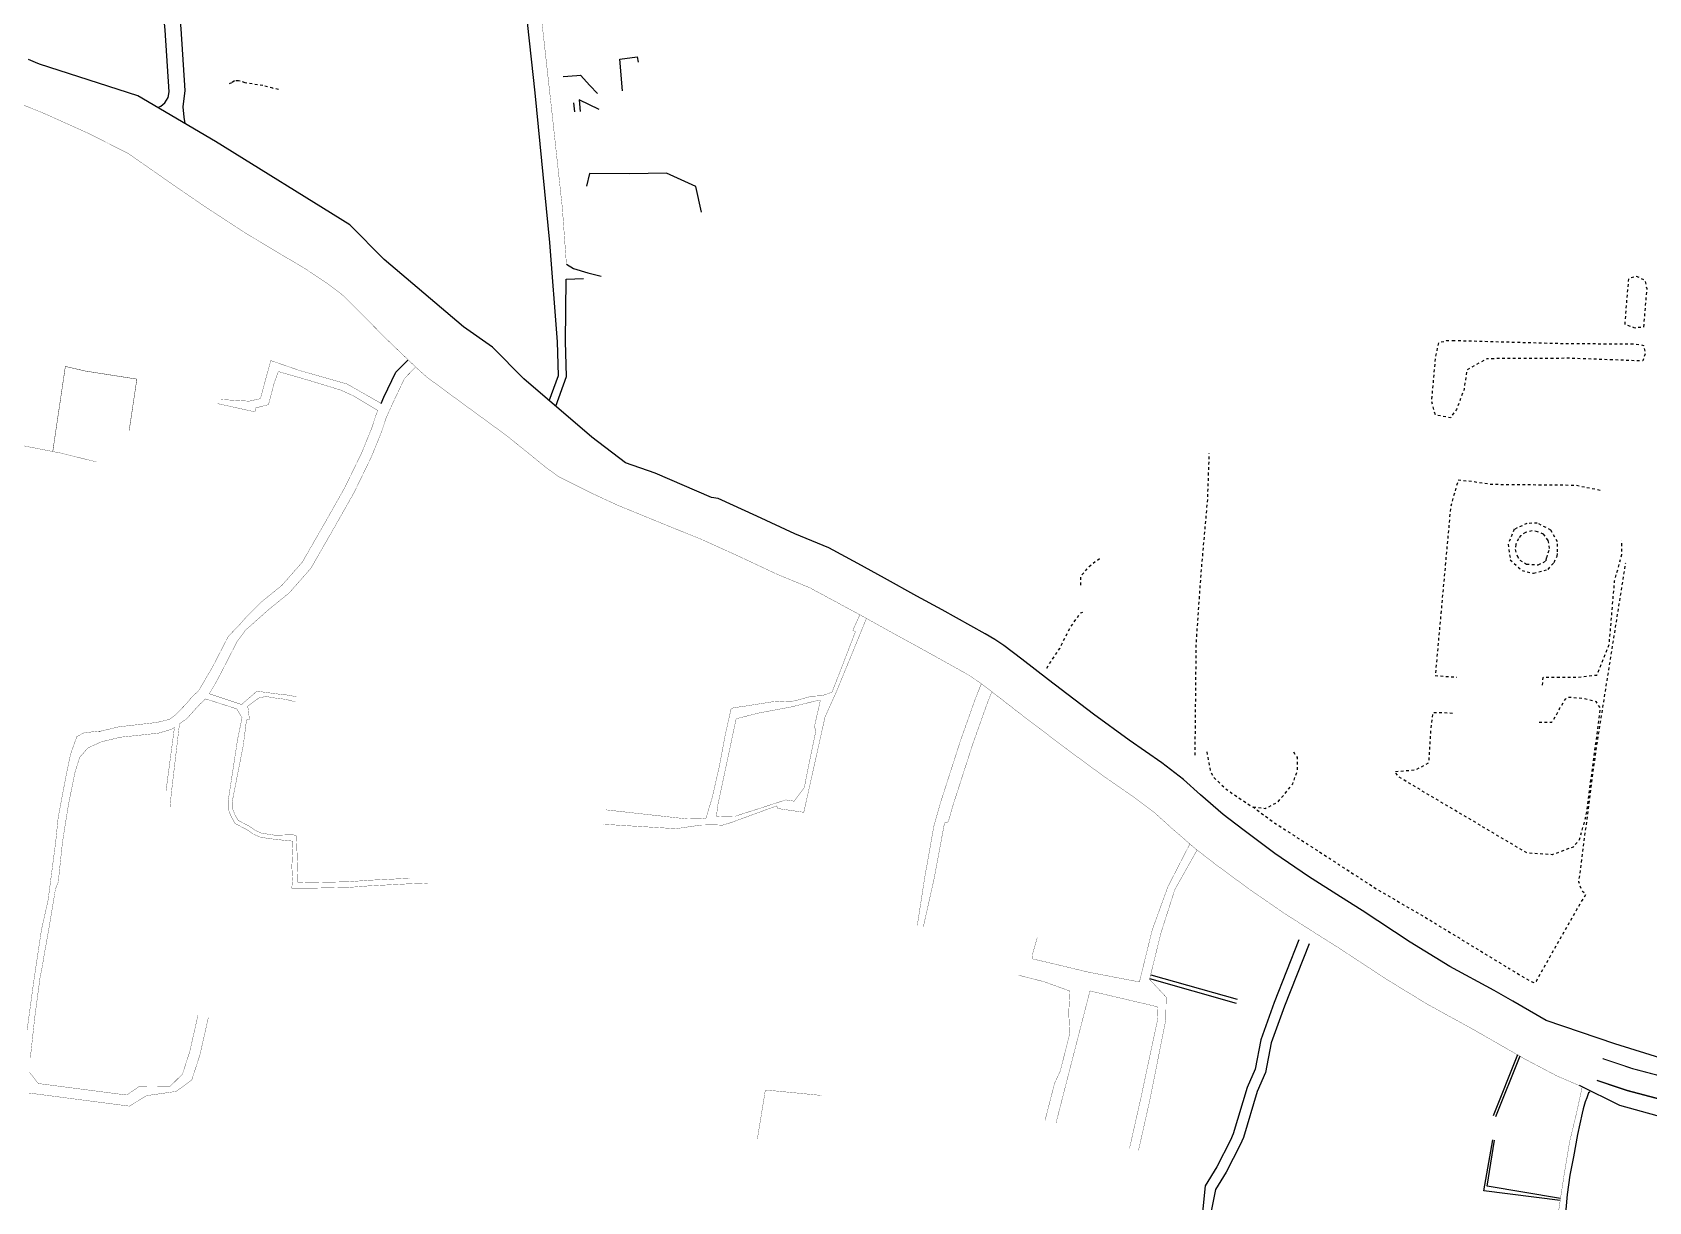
# Model space of a CAD drawing. Header units: metres. Extents: x 375792 to 378704, y 2469502 to 2471712.
# Drawn here: x 376967 to 377566, y 2470777 to 2471210 of the extents above; entities that cross this region are included whole.
import ezdxf

# ---------------------------------------------------------------- set-up
doc = ezdxf.new("R2010")
doc.units = ezdxf.units.M
doc.header["$MEASUREMENT"] = 0
for name, pattern in [('X2', [10, 8, -2]), ('X3', [5, 4, -1]), ('X6', [2, 1, -1])]:
    doc.linetypes.add(name, pattern=pattern)
doc.layers.add('DLSS', color=1, linetype='Continuous')
doc.layers.add('Prived Road', color=1, linetype='Continuous')

msp = doc.modelspace()

# ---------------------------------------------------------------- linework, layer by layer
at = {"layer": 'DLSS', "linetype": 'Continuous', "flags": 128}
for points, elevation in [([(377013.52, 2471182.31), (377014.67, 2471182.71), (377016.15, 2471183.98), (377017.35, 2471185.93), (377017.72, 2471188.14), (377016.26, 2471211.01), (377013.02, 2471244.41), (377007.73, 2471293.19), (377004.37, 2471322.58), (377001.27, 2471355.33), (376994.42, 2471418.85), (376988.98, 2471479.06), (376982.9, 2471545.16), (376983.4, 2471556.63), (376983.58, 2471560.68)], 9.61), ([(377023.76, 2471176.29), (377023.3, 2471178.69), (377022.95, 2471182.56), (377023.69, 2471188.52), (377022.22, 2471211.49), (377018.97, 2471245.02), (377013.67, 2471293.85), (377010.32, 2471323.2), (377007.22, 2471355.94), (377000.37, 2471419.44), (376994.94, 2471479.61), (376988.89, 2471545.31), (376989.14, 2471550.84)], 30.95), ([(377158.68, 2471073.53), (377162.09, 2471082.96), (377161.73, 2471095.36), (377158.92, 2471132.2), (377153.38, 2471187.7), (377149.92, 2471219.46), (377144.81, 2471256.56), (377142.99, 2471273.35), (377144.25, 2471288.46), (377146.72, 2471299.58), (377146.09, 2471308.14), (377143.64, 2471336.05), (377140.61, 2471360.85), (377139.69, 2471366.96)], 9.06), ([(377577.8, 2470827.54), (377553.62, 2470835.13), (377528.16, 2470843.74), (377515.79, 2470850.84), (377508.85, 2470854.82), (377492.5, 2470863.79), (377477.73, 2470872.81), (377460, 2470884.46), (377451.89, 2470889.58), (377440.11, 2470897.1), (377427.65, 2470905.69), (377415.69, 2470914.5), (377408.47, 2470920.09), (377400.04, 2470927.4), (377393.75, 2470933.11), (377385.68, 2470939.26), (377373.61, 2470947.63), (377360.42, 2470957.31), (377343.66, 2470970.06), (377333.84, 2470977.69), (377327.11, 2470982.76), (377323.76, 2470985.02), (377320.24, 2470987.13), (377304.29, 2470996.01), (377294.95, 2471001.11), (377282.9, 2471007.8), (377273, 2471013.17), (377262.28, 2471018.94), (377249.65, 2471024.17), (377235.61, 2471030.75), (377221.32, 2471037.24), (377218.74, 2471037.67), (377197.96, 2471046.73), (377186.9, 2471050.51), (377174.38, 2471060.06), (377149.18, 2471081.68), (377137.61, 2471093.35), (377126.93, 2471100.96), (377097.43, 2471125.91), (377084.78, 2471138.76), (377034.93, 2471169.72), (377006.13, 2471186.65), (376969.68, 2471198.4), (376968.2, 2471198.99), (376965.62, 2471200.07)], 10.04), ([(377185.83, 2471188.42), (377184.78, 2471200.25), (377191.21, 2471201.01), (377191.61, 2471199.12)], 25.06), ([(377163.77, 2471193.74), (377168.85, 2471194.18), (377170.2, 2471194.23), (377173.68, 2471190.49), (377176.55, 2471187.53)], 9.35), ([(377168.12, 2471180.65), (377167.75, 2471183.99)], 25.06), ([(377177.12, 2471181.52), (377169.69, 2471185.06), (377170.1, 2471180.84)], 25.06), ([(377215.13, 2471143.49), (377213.02, 2471153), (377202.14, 2471157.95), (377188.51, 2471157.62), (377173.63, 2471157.76), (377172.46, 2471153.16)], 23.32), ([(377165.02, 2471124.16), (377167.7, 2471122.53), (377173, 2471121.02), (377177.94, 2471119.72)], 10.04), ([(377161.06, 2471071.49), (377165.04, 2471082.49), (377164.66, 2471095.51), (377164.95, 2471118.68)], 8.06), ([(377164.95, 2471118.68), (377171.41, 2471118.84)], 10.04), ([(377096.34, 2471072.55), (377097.37, 2471074.82), (377101.78, 2471084.08), (377106.22, 2471088.63)], 17.48), ([(377544.43, 2470817.04), (377544.18, 2470817.14), (377543.86, 2470816.91), (377543.22, 2470815.04), (377542.68, 2470813.58), (377541.89, 2470811.01), (377541.48, 2470809.36), (377539.84, 2470801.42), (377538.27, 2470793.13), (377536.97, 2470786.4), (377536, 2470779.23), (377534.43, 2470762.51)], 9.63), ([(377725.74, 2470774.92), (377725.43, 2470777.32), (377725.18, 2470778.06), (377724.1, 2470778.63), (377707.72, 2470780.44), (377685.53, 2470783.06), (377663.9, 2470786.37), (377644.91, 2470789.73), (377625.78, 2470793.72), (377585.37, 2470803.96), (377555.51, 2470812.22), (377540.48, 2470819.59)], 10.04), ([(378086.66, 2470649.58), (378075.24, 2470657.94), (378023.12, 2470694.94), (378010.6, 2470704.25), (377960.1, 2470737.94), (377939.37, 2470749.6), (377924.36, 2470755.39), (377901.3, 2470762.65), (377881.18, 2470767.98), (377860.64, 2470773.01), (377845.37, 2470776.45), (377832.17, 2470777.64), (377830.89, 2470777.78), (377810.15, 2470779.63), (377770.49, 2470782.16), (377738.56, 2470783.33), (377701.47, 2470786.3), (377674.6, 2470790.09), (377643.31, 2470795.79), (377628.47, 2470799.39), (377598.1, 2470807.34), (377583.41, 2470811.06), (377558.17, 2470817.72), (377547.09, 2470821.46)], 9.39)]:
    msp.add_lwpolyline(points, dxfattribs=dict(at, elevation=elevation))
for points, elevation in [([(377165.02, 2471124.16, 0.1, 0.1, 0), (377163.51, 2471145.04, 0.1, 0.1, 0), (377159.44, 2471182.46, 0.1, 0.1, 0), (377155.35, 2471219.21, 0.1, 0.1, 0), (377150.94, 2471233.57, 0.1, 0.1, 0), (377147.72, 2471256.92, 0.1, 0.1, 0), (377145.93, 2471273.39, 0.1, 0.1, 0), (377147.15, 2471288.02, 0.1, 0.1, 0), (377149.67, 2471299.37, 0.1, 0.1, 0), (377149.01, 2471308.37, 0.1, 0.1, 0), (377146.55, 2471336.35, 0.1, 0.1, 0), (377143.51, 2471361.25, 0.00000201, 0.00000201, 0), (377142.58, 2471367.4, 0.00000201, 0.00000201, 0)], 8.24), ([(377540.48, 2470819.59, 0.1, 0.1, 0), (377532, 2470823.25, 0.1, 0.1, 0), (377520.28, 2470829.44, 0.1, 0.1, 0), (377500.86, 2470840.58, 0.1, 0.1, 0), (377484.32, 2470849.66, 0.1, 0.1, 0), (377469, 2470859.01, 0.1, 0.1, 0), (377451.16, 2470870.73, 0.1, 0.1, 0), (377443.14, 2470875.79, 0.1, 0.1, 0), (377431.08, 2470883.49, 0.1, 0.1, 0), (377418.18, 2470892.39, 0.1, 0.1, 0), (377405.85, 2470901.47, 0.1, 0.1, 0), (377398.11, 2470907.46, 0.1, 0.1, 0), (377389.2, 2470915.19, 0.1, 0.1, 0), (377383.3, 2470920.55, 0.1, 0.1, 0), (377376.08, 2470926.04, 0.1, 0.1, 0), (377364.12, 2470934.34, 0.1, 0.1, 0), (377350.65, 2470944.23, 0.1, 0.1, 0), (377333.7, 2470957.11, 0.1, 0.1, 0), (377323.92, 2470964.72, 0.1, 0.1, 0), (377317.62, 2470969.46, 0.1, 0.1, 0), (377314.98, 2470971.24, 0.1, 0.1, 0), (377312.06, 2470972.99, 0.1, 0.1, 0), (377296.4, 2470981.71, 0.1, 0.1, 0), (377287.08, 2470986.8, 0.1, 0.1, 0), (377275.04, 2470993.49, 0.1, 0.1, 0), (377265.24, 2470998.8, 0.1, 0.1, 0), (377255.27, 2471004.17, 0.1, 0.1, 0), (377243.06, 2471009.23, 0.1, 0.1, 0), (377228.77, 2471015.93, 0.1, 0.1, 0), (377214.9, 2471022.22, 0.1, 0.1, 0), (377205.61, 2471025.96, 0.1, 0.1, 0), (377184.22, 2471034.7, 0.1, 0.1, 0), (377174.55, 2471039.18, 0.1, 0.1, 0), (377162.15, 2471045.41, 0.1, 0.1, 0), (377157.47, 2471048.78, 0.1, 0.1, 0), (377149.74, 2471055.06, 0.1, 0.1, 0), (377142.71, 2471060.71, 0.1, 0.1, 0), (377129.15, 2471070.63, 0.1, 0.1, 0), (377124.02, 2471074.39, 0.1, 0.1, 0), (377113.09, 2471082.45, 0.1, 0.1, 0), (377109.41, 2471085.8, 0.1, 0.1, 0), (377102.58, 2471092.32, 0.1, 0.1, 0), (377097.7, 2471097.01, 0.1, 0.1, 0), (377089.17, 2471105.68, 0.1, 0.1, 0), (377082.13, 2471112.67, 0.1, 0.1, 0), (377076.21, 2471117.13, 0.1, 0.1, 0), (377068.19, 2471122.52, 0.1, 0.1, 0), (377059, 2471127.95, 0.1, 0.1, 0), (377046.51, 2471135.42, 0.1, 0.1, 0), (377031.27, 2471145.37, 0.1, 0.1, 0), (377018.97, 2471153.81, 0.1, 0.1, 0), (377002.64, 2471165.2, 0.1, 0.1, 0), (376987.94, 2471172.65, 0.1, 0.1, 0), (376971.22, 2471180.17, 0.1, 0.1, 0), (376962, 2471183.89, 0.1, 0.1, 0)], 9.12), ([(377109.01, 2471085.91, 0.1, 0.1, 0), (377105.02, 2471081.83, 0.1, 0.1, 0), (377100.91, 2471073.18, 0.1, 0.1, 0), (377098.24, 2471067.29, 0.1, 0.1, 0), (377096.56, 2471062.16, 0.1, 0.1, 0), (377092.69, 2471052.63, 0.1, 0.1, 0), (377086.23, 2471039.34, 0.1, 0.1, 0), (377079.28, 2471027.06, 0.1, 0.1, 0), (377070.3, 2471011.4, 0.1, 0.1, 0), (377062.25, 2471002.26, 0.1, 0.1, 0), (377054.56, 2470996.03, 0.1, 0.1, 0), (377046.05, 2470988.45, 0.1, 0.1, 0), (377042.93, 2470984.21, 0.1, 0.1, 0), (377037.29, 2470973.17, 0.1, 0.1, 0), (377034.94, 2470968.74, 0.1, 0.1, 0), (377032.64, 2470964.9, 0.1, 0.1, 0)], 8.53), ([(377096.34, 2471072.55, 0.1, 0.1, 0), (377083.71, 2471079.75, 0.1, 0.1, 0), (377066.16, 2471084.75, 0.1, 0.1, 0), (377055.44, 2471088.43, 0.1, 0.1, 0), (377053.47, 2471081.23, 0.1, 0.1, 0), (377051.61, 2471074.33, 0.1, 0.1, 0), (377047.39, 2471073.38, 0.1, 0.1, 0), (377036.98, 2471074, 0.1, 0.1, 0)], 7.95), ([(377095.14, 2471069.88, 0.1, 0.1, 0), (377085.96, 2471075.39, 0.1, 0.1, 0), (377081.39, 2471077.49, 0.1, 0.1, 0), (377069.49, 2471081.13, 0.1, 0.1, 0), (377058.24, 2471084.37, 0.1, 0.1, 0), (377056.74, 2471080.27, 0.1, 0.1, 0), (377054.59, 2471072.08, 0.1, 0.1, 0), (377049.88, 2471070.89, 0.1, 0.1, 0), (377049.57, 2471069.42, 0.1, 0.1, 0), (377035.67, 2471072.49, 0.1, 0.1, 0)], 7.95), ([(376991.77, 2470950.87, 0.1, 0.1, 0), (376999.18, 2470952.64, 0.1, 0.1, 0), (377007.75, 2470953.62, 0.1, 0.1, 0), (377010.63, 2470953.95, 0.1, 0.1, 0), (377013.18, 2470954.25, 0.1, 0.1, 0), (377017.81, 2470955.37, 0.1, 0.1, 0), (377020.02, 2470956.92, 0.1, 0.1, 0), (377024.18, 2470961.24, 0.1, 0.1, 0), (377026.19, 2470963.67, 0.1, 0.1, 0), (377028.6, 2470965.91, 0.1, 0.1, 0), (377030.88, 2470969.75, 0.1, 0.1, 0), (377033.94, 2470974.99, 0.1, 0.1, 0), (377039.7, 2470986.18, 0.1, 0.1, 0), (377043.81, 2470990.44, 0.1, 0.1, 0), (377046.55, 2470993.55, 0.1, 0.1, 0), (377052.04, 2470999, 0.1, 0.1, 0), (377059.55, 2471005.08, 0.1, 0.1, 0), (377067.12, 2471013.68, 0.1, 0.1, 0), (377075.9, 2471028.98, 0.1, 0.1, 0), (377082.78, 2471041.16, 0.1, 0.1, 0), (377089.13, 2471054.21, 0.1, 0.1, 0), (377092.9, 2471063.5, 0.1, 0.1, 0), (377094.6, 2471068.71, 0.1, 0.1, 0), (377095.14, 2471069.88, 0.1, 0.1, 0)], 6.82), ([(376954.47, 2471056.3, 0.1, 0.1, 0), (376956.58, 2471057.69, 0.1, 0.1, 0), (376957.86, 2471057.98, 0.1, 0.1, 0), (376977.44, 2471054.17, 0.1, 0.1, 0), (376990.79, 2471050.87, 0.1, 0.1, 0)], 7.82), ([(377031.31, 2470962.99, 0.1, 0.1, 0), (377029.02, 2470960.87, 0.1, 0.1, 0), (377024.3, 2470955.65, 0.1, 0.1, 0), (377021.6, 2470953.75, 0.1, 0.1, 0)], 8.53), ([(377032.64, 2470964.9, 0.1, 0.1, 0), (377044.61, 2470960.9, 0.1, 0.1, 0), (377049.3, 2470964.95, 0.1, 0.1, 0), (377050.24, 2470965.84, 0.1, 0.1, 0), (377059.91, 2470964.55, 0.1, 0.1, 0), (377061.44, 2470964.43, 0.1, 0.1, 0), (377064.99, 2470963.8, 0.1, 0.1, 0)], 8.53), ([(377064.58, 2470961.9, 0.1, 0.1, 0), (377061.06, 2470962.81, 0.1, 0.1, 0), (377056.73, 2470963.35, 0.1, 0.1, 0), (377053.68, 2470963.9, 0.1, 0.1, 0), (377051.06, 2470963.34, 0.1, 0.1, 0), (377046.89, 2470960.31, 0.1, 0.1, 0), (377047.54, 2470955.49, 0.1, 0.1, 0), (377046.43, 2470955.13, 0.1, 0.1, 0), (377045.26, 2470945.83, 0.1, 0.1, 0), (377041.16, 2470924.95, 0.1, 0.1, 0), (377041.15, 2470922.59, 0.1, 0.1, 0), (377042.19, 2470919.95, 0.1, 0.1, 0), (377043.36, 2470917.92, 0.1, 0.1, 0), (377047.43, 2470915.81, 0.1, 0.1, 0), (377049.71, 2470914.21, 0.1, 0.1, 0), (377052.13, 2470913.15, 0.1, 0.1, 0), (377057.15, 2470912.42, 0.1, 0.1, 0), (377063.58, 2470912.62, 0.1, 0.1, 0), (377064.95, 2470912.25, 0.1, 0.1, 0), (377065.35, 2470900.77, 0.1, 0.1, 0), (377065.49, 2470895.04, 0.1, 0.1, 0), (377070.11, 2470894.89, 0.1, 0.1, 0), (377084.2, 2470895.17, 0.1, 0.1, 0), (377091.81, 2470895.74, 0.1, 0.1, 0), (377107.09, 2470896.47, 0.1, 0.1, 0)], 7.01), ([(377044.8, 2470956.01, 0.1, 0.1, 0), (377043.17, 2470948.16, 0.1, 0.1, 0), (377039.62, 2470924.96, 0.1, 0.1, 0), (377039.6, 2470922.31, 0.1, 0.1, 0), (377040.79, 2470919.28, 0.1, 0.1, 0), (377042.24, 2470916.76, 0.1, 0.1, 0), (377046.62, 2470914.48, 0.1, 0.1, 0), (377048.95, 2470912.86, 0.1, 0.1, 0), (377051.7, 2470911.65, 0.1, 0.1, 0), (377057.08, 2470910.9, 0.1, 0.1, 0), (377063.67, 2470910.23, 0.1, 0.1, 0)], 7.01), ([(377113.64, 2470894.65, 0.1, 0.1, 0), (377106.77, 2470894.42, 0.1, 0.1, 0), (377091.94, 2470893.66, 0.1, 0.1, 0), (377084.3, 2470893.08, 0.1, 0.1, 0), (377070.18, 2470892.8, 0.1, 0.1, 0), (377063.24, 2470892.79, 0.1, 0.1, 0), (377063.48, 2470896.06, 0.1, 0.1, 0), (377063.25, 2470900.76, 0.1, 0.1, 0), (377063.67, 2470910.23, 0.1, 0.1, 0)], 18.32), ([(377398.78, 2470906.94, 0.1, 0.1, 0), (377390.54, 2470892.29, 0.1, 0.1, 0), (377385.38, 2470876.18, 0.1, 0.1, 0), (377381.16, 2470859, 0.1, 0.1, 0), (377387.3, 2470852.43, 0.1, 0.1, 0), (377387.21, 2470844.13, 0.1, 0.1, 0), (377381.33, 2470814.51, 0.1, 0.1, 0), (377377.08, 2470795.61, 0.1, 0.1, 0)], 9.12), ([(377396.1, 2470909.2, 0.1, 0.1, 0), (377387.95, 2470893.31, 0.1, 0.1, 0), (377382.11, 2470877.17, 0.1, 0.1, 0), (377377.41, 2470858.02, 0.1, 0.1, 0)], 9.12), ([(377377.41, 2470858.02, 0.1, 0.1, 0), (377358.44, 2470861.67, 0.1, 0.1, 0), (377345.28, 2470864.84, 0.1, 0.1, 0), (377337.84, 2470866.57, 0.1, 0.1, 0), (377337.69, 2470868.02, 0.1, 0.1, 0), (377339.55, 2470874.49, 0.1, 0.1, 0)], 9.12), ([(377384.02, 2470848.85, 0.1, 0.1, 0), (377384.2, 2470844.33, 0.1, 0.1, 0), (377378, 2470815.24, 0.1, 0.1, 0), (377373.75, 2470796.36, 0.1, 0.1, 0)], 9.12), ([(377832.91, 2470785.94, 0.4, 0.4, 0), (377812.17, 2470787.8, 0.4, 0.4, 0), (377772.51, 2470790.32, 0.4, 0.4, 0), (377740.58, 2470791.5, 0.4, 0.4, 0), (377703.49, 2470794.46, 0.4, 0.4, 0), (377676.62, 2470798.26, 0.4, 0.4, 0), (377645.33, 2470803.96, 0.4, 0.4, 0), (377630.49, 2470807.56, 0.4, 0.4, 0), (377600.12, 2470815.51, 0.4, 0.4, 0), (377585.43, 2470819.23, 0.4, 0.4, 0), (377560.19, 2470825.88, 0.4, 0.4, 0), (377549.11, 2470829.62, 0.4, 0.4, 0)], 18.7), ([(377235.79, 2470799.78, 0.1, 0.1, 0), (377238.71, 2470817.62, 0.1, 0.1, 0), (377239.82, 2470817.87, 0.1, 0.1, 0), (377259.57, 2470815.95, 0.1, 0.1, 0)], 7.07), ([(377830.89, 2470777.78, 0.4, 0.4, 0), (377810.15, 2470779.63, 0.4, 0.4, 0), (377770.49, 2470782.16, 0.4, 0.4, 0), (377738.56, 2470783.33, 0.4, 0.4, 0), (377701.47, 2470786.3, 0.4, 0.4, 0), (377674.6, 2470790.09, 0.4, 0.4, 0), (377643.31, 2470795.79, 0.4, 0.4, 0), (377628.47, 2470799.39, 0.4, 0.4, 0), (377598.1, 2470807.34, 0.4, 0.4, 0), (377583.41, 2470811.06, 0.4, 0.4, 0), (377558.17, 2470817.72, 0.4, 0.4, 0), (377547.09, 2470821.46, 0.4, 0.4, 0)], 18.7)]:
    msp.add_lwpolyline(points, format="xyseb", dxfattribs=dict(at, elevation=elevation))
at = {"layer": 'DLSS', "linetype": 'X6', "flags": 128}
for points, const_width, elevation in [([(377309.18, 2470993.29), (377311.58, 2471000.06), (377310.3, 2471014.54), (377298.6, 2471122.6), (377292.65, 2471169.9), (377284.14, 2471229.45), (377282.2, 2471251.78), (377281.97, 2471265.87), (377281.65, 2471274.78), (377281.27, 2471291.21), (377280.9, 2471306.98), (377280.24, 2471335.45), (377280.19, 2471337.88), (377281.37, 2471339.48), (377284.68, 2471339.95), (377309.9, 2471339.52), (377336.37, 2471338.34), (377348.54, 2471338.02), (377368.44, 2471340.15), (377379.92, 2471341.1), (377380.57, 2471337.38), (377382.1, 2471327.84)], 0.00000202, 8.84), ([(377290.36, 2471201.28), (377286.3, 2471229.7), (377284.37, 2471251.89), (377284.15, 2471265.93), (377283.82, 2471274.85), (377283.44, 2471291.26), (377283.07, 2471307.03), (377282.41, 2471335.5), (377282.37, 2471337.18), (377282.58, 2471337.46), (377284.82, 2471337.78), (377309.84, 2471337.35), (377336.29, 2471336.17), (377348.63, 2471335.85), (377353.59, 2471336.38), (377355.06, 2471336.49), (377367.61, 2471338.34), (377377.61, 2471339.22), (377378.12, 2471338.77), (377378.2, 2471338.3), (377378.43, 2471337.02), (377379.96, 2471327.5)], 0.00000202, 8.11), ([(377289.79, 2471205.28), (377299.32, 2471206.42)], 0.00000202, 8.15), ([(377311.77, 2471207.91), (377318.82, 2471208.75), (377325.26, 2471210.31), (377332.2, 2471210.69), (377336.12, 2471209.12), (377336.85, 2471206.98), (377341.41, 2471171.08), (377340.59, 2471169.4), (377338.81, 2471168.74), (377337.08, 2471167.63), (377331.92, 2471166.04), (377327.98, 2471166.35)], 0.00000202, 8.15), ([(377312.17, 2471203.93), (377319.53, 2471204.81), (377325.84, 2471206.33), (377331.54, 2471206.65), (377332.93, 2471206.09), (377332.93, 2471206.08), (377337.21, 2471172.41), (377337.01, 2471172.33), (377335.38, 2471171.29), (377331.47, 2471170.09), (377328.3, 2471170.34)], 0.00000202, 8.15), ([(377290.26, 2471201.31), (377299.68, 2471202.43)], 0.00000202, 8.15), ([(377316.48, 2470989.22), (377315.84, 2470991.6), (377316.32, 2470995.44), (377318.41, 2471001.35), (377317.09, 2471016.32), (377305.38, 2471124.42), (377299.43, 2471171.76), (377295.13, 2471201.89)], 0.00000202, 8.84), ([(377112.32, 2471155.82), (377114.71, 2471163.88), (377114.71, 2471172.98), (377113.82, 2471176.93), (377094.79, 2471184.12), (377086, 2471187.02), (377076.08, 2471189.27), (377067.78, 2471190.32), (377061.98, 2471190.64), (377058.27, 2471188.95), (377058.83, 2471185.49), (377059.4, 2471181.38), (377059.95, 2471178.36)], 0.00000202, 23.03), ([(377115.69, 2471153.59), (377116.41, 2471165.37), (377117.58, 2471170.49), (377119.41, 2471173.7), (377122.36, 2471178.63), (377123.55, 2471180)], 0.00000202, 23.03), ([(377372.64, 2471048.2), (377372.28, 2471050.65), (377383.36, 2471051.49), (377387.91, 2471008.46), (377385.36, 2470994.49), (377390.34, 2470949.51), (377387.27, 2470947.52)], 0.00000203, 25.07)]:
    msp.add_lwpolyline(points, dxfattribs=dict(at, const_width=const_width, elevation=elevation))
at = {"layer": 'DLSS', "linetype": 'X6'}
msp.add_lwpolyline([(377058.27, 2471188.95), (377056.15, 2471189.4), (377052.53, 2471190.38), (377045.95, 2471191.46), (377043.44, 2471192.2), (377041.96, 2471192.11), (377040.83, 2471191.44), (377040.03, 2471191.06)], dxfattribs=at)
at = {"layer": 'DLSS', "linetype": 'X6', "elevation": 13.65, "flags": 128}
msp.add_lwpolyline([(377384.18, 2471113.87, 0.00000201, 0.00000201, 0), (377386.47, 2471114.13, 0.00000201, 0.00000201, 0), (377386.52, 2471124.48, 0.00000202, 0.00000202, 0), (377387.44, 2471128.43, 0.00000202, 0.00000202, 0), (377392.41, 2471131.12, 0.00000202, 0.00000202, 0), (377394.93, 2471129.25, 0.00000201, 0.00000201, 0), (377393.56, 2471120.75, 0.00000203, 0.00000203, 0), (377393.11, 2471089.18, 0.00000202, 0.00000202, 0), (377393.8, 2471078.54, 0.00000202, 0.00000202, 0), (377395.56, 2471076.06, 0.00000202, 0.00000202, 0), (377403.23, 2471076.07, 0.00000202, 0.00000202, 0), (377405.53, 2471096.69, 0.00000202, 0.00000202, 0), (377409.42, 2471118.74, 0.00000202, 0.00000202, 0), (377416.88, 2471161.75, 0.00000202, 0.00000202, 0), (377420.44, 2471170.74, 0.00000202, 0.00000202, 0), (377424.02, 2471177.71, 0.00000202, 0.00000202, 0)], format="xyseb", dxfattribs=at)
at = {"layer": 'DLSS', "linetype": 'X6', "flags": 128}
for points in [[(377557.42, 2471101.86), (377558.4, 2471114.59), (377558.86, 2471118.98), (377561.59, 2471119.74), (377564.7, 2471118.3), (377565.45, 2471115.12), (377564.24, 2471100.88), (377561.06, 2471100.5), (377557.42, 2471101.86)], [(377493.5, 2471095.92), (377532.46, 2471094.83), (377553.65, 2471094.65), (377560.42, 2471094.65), (377563.13, 2471094.38), (377564.22, 2471094.08), (377564.91, 2471091.14), (377564.01, 2471088.28), (377537.06, 2471089.28), (377506.3, 2471089.13), (377498.75, 2471084.97), (377497.75, 2471077.73), (377494.9, 2471070.34), (377492.67, 2471067.19), (377487.12, 2471068.27), (377485.74, 2471073.42), (377487.2, 2471089.43), (377488.36, 2471095.13), (377491.28, 2471095.82)]]:
    msp.add_lwpolyline(points, close=True, dxfattribs=at)
at = {"layer": 'DLSS', "linetype": 'X3', "elevation": 12.2, "flags": 128}
msp.add_lwpolyline([(377002.95, 2471062.49, 0.15, 0.15, 0), (377005.8, 2471081.56, 0.15, 0.15, 0), (376986.46, 2471084.6, 0.15, 0.15, 0), (376979.3, 2471086.28, 0.15, 0.15, 0), (376977.69, 2471075.38, 0.15, 0.15, 0), (376975.29, 2471059.23, 0.15, 0.15, 0), (376974.64, 2471054.71, 0.15, 0.15, 0)], format="xyseb", dxfattribs=at)
at = {"layer": 'DLSS', "linetype": 'X6', "flags": 128}
for points, elevation in [([(377358.29, 2471053.37, 0.00000202, 0.00000202, 0), (377372.34, 2471054.38, 0.00000202, 0.00000202, 0), (377370.72, 2471072.26, 0.00000202, 0.00000202, 0), (377354.97, 2471071.64, 0.00000202, 0.00000202, 0)], 17.28), ([(377380.15, 2471063.99, 0.00000201, 0.00000201, 0), (377381, 2471065.7, 0.00000201, 0.00000201, 0), (377382.74, 2471066.14, 0.00000201, 0.00000201, 0), (377384.47, 2471065.73, 0.00000201, 0.00000201, 0), (377385.5, 2471064.85, 0.00000201, 0.00000201, 0), (377385.97, 2471063.38, 0.00000201, 0.00000201, 0), (377385.47, 2471061.49, 0.00000201, 0.00000201, 0), (377384.33, 2471060.85, 0.00000201, 0.00000201, 0), (377383.18, 2471060.49, 0.00000201, 0.00000201, 0), (377381.26, 2471060.73, 0.00000201, 0.00000201, 0), (377380.29, 2471061.55, 0.00000201, 0.00000201, 0), (377380.03, 2471062.96, 0.00000201, 0.00000201, 0)], 9.6)]:
    msp.add_lwpolyline(points, format="xyseb", close=True, dxfattribs=dict(at, elevation=elevation))
for points, elevation in [([(377398.06, 2470942.06), (377398.49, 2470983.7), (377400.28, 2471009.44), (377402.73, 2471037.01), (377403.31, 2471053.97)], 8.88), ([(377526.8, 2470968.1), (377527.07, 2470970.98), (377539.68, 2470971.04), (377546.96, 2470971.82), (377551.55, 2470983.25), (377553.55, 2471006.71), (377556.21, 2471016.52), (377556.19, 2471021.74)], 13.31), ([(377355.7, 2471005.13), (377355.67, 2471008.44), (377358.8, 2471012.1), (377362.7, 2471015.15)], 14.26), ([(377343.03, 2470974.41), (377347.87, 2470981.72), (377351.69, 2470989.3), (377353.91, 2470992.54), (377355.68, 2470994.91), (377356.41, 2470995.15)], 8.81), ([(377525.53, 2470954.41), (377530.22, 2470954.37), (377531.81, 2470956.7), (377533.28, 2470959.61), (377535.3, 2470962.87), (377536.54, 2470963.66), (377542.18, 2470963.22), (377546.58, 2470962.03), (377548.21, 2470959.48), (377542.86, 2470919.63), (377540.46, 2470910.73), (377538.12, 2470908.04), (377530.56, 2470905.22), (377521.16, 2470905.78), (377494.77, 2470921.4), (377473.69, 2470933.93), (377471.99, 2470936.05), (377479.84, 2470936.68), (377484.72, 2470939.38), (377485.35, 2470950.05), (377486.27, 2470957.9), (377490.51, 2470957.97), (377493.75, 2470957.66)], 13.31)]:
    msp.add_lwpolyline(points, dxfattribs=dict(at, elevation=elevation))
for points in [[(377548.21, 2471040.32), (377538.91, 2471042.15), (377508.01, 2471042.45), (377500.99, 2471043.5), (377495.54, 2471044.07), (377492.75, 2471034.27), (377487.05, 2470971.63), (377495, 2470971.06)], [(377402.38, 2470943.32), (377403.77, 2470935.86), (377405.12, 2470933.68), (377409.53, 2470929.56), (377415.2, 2470925.62), (377420.38, 2470922.28), (377421.3, 2470921.6), (377427.57, 2470916.95), (377438.79, 2470909.73), (377465.55, 2470892.36), (377485.15, 2470880.9), (377514.71, 2470862.85), (377522.34, 2470858.36), (377523.55, 2470857.88), (377524.53, 2470858.37), (377525.45, 2470859.96), (377539.54, 2470884.86), (377542.95, 2470890.63), (377542.95, 2470890.64), (377541.6, 2470891.52), (377540.22, 2470895.21), (377540.67, 2470897.8), (377546.64, 2470943.78), (377557.68, 2471013.42)], [(377419.51, 2470922.92), (377424.11, 2470922.39), (377428.82, 2470924.78), (377434.24, 2470931.51), (377436.04, 2470936.59), (377436, 2470941.3), (377434.48, 2470943.33)]]:
    msp.add_lwpolyline(points, dxfattribs=at)
at = {"layer": 'DLSS', "linetype": 'X6'}
for points in [[(377532.42, 2471017.5), (377532.42, 2471021.17), (377529.91, 2471025.59), (377524.86, 2471028.18), (377521.06, 2471028.05), (377516.37, 2471025.9), (377514.04, 2471020.32), (377514.89, 2471014.6), (377519.23, 2471010.57), (377523.52, 2471009.55), (377528.93, 2471011.02), (377531.08, 2471013.61), (377532.28, 2471015.94)], [(377528.36, 2471015.27), (377529.47, 2471018.78), (377528.93, 2471021.72), (377527.22, 2471024.04), (377524.92, 2471024.97), (377523.01, 2471025.28), (377520.47, 2471024.72), (377518.73, 2471023.62), (377517.91, 2471022.35), (377516.87, 2471020.24), (377516.64, 2471018.32), (377517.37, 2471016.04), (377518.36, 2471014.38), (377520.9, 2471013), (377525.26, 2471012.69), (377528.22, 2471014.24)]]:
    msp.add_lwpolyline(points, close=True, dxfattribs=at)
at = {"layer": 'DLSS', "linetype": 'X6', "flags": 128}
msp.add_lwpolyline([(377398.06, 2470942.06, 0.00000201, 0.00000201, 0), (377398.79, 2470937.57, 0.00000201, 0.00000201, 0), (377400.81, 2470934.54, 0.00000201, 0.00000201, 0), (377404.04, 2470930.74, 0.00000201, 0.00000201, 0), (377411, 2470923.98, 0.00000201, 0.00000201, 0), (377425.17, 2470913.49, 0.00000201, 0.00000201, 0), (377436.5, 2470906.2, 0.00000201, 0.00000201, 0), (377463.33, 2470888.77, 0.00000201, 0.00000201, 0), (377482.99, 2470877.28, 0.00000201, 0.00000201, 0), (377512.54, 2470859.23, 0.00000201, 0.00000201, 0), (377520.48, 2470854.56, 0.00000201, 0.00000201, 0), (377523.75, 2470853.27, 0.00000201, 0.00000201, 0), (377527.55, 2470855.17, 0.00000201, 0.00000201, 0), (377529.11, 2470857.87, 0.00000201, 0.00000201, 0), (377543.19, 2470882.75, 0.00000201, 0.00000201, 0), (377547.05, 2470889.29, 0.00000201, 0.00000201, 0), (377547.4, 2470892.76, 0.00000201, 0.00000201, 0), (377545.07, 2470894.29, 0.00000201, 0.00000201, 0), (377544.57, 2470895.62, 0.00000201, 0.00000201, 0), (377544.84, 2470897.17, 0.00000201, 0.00000201, 0), (377550.81, 2470943.18, 0.00000201, 0.00000201, 0), (377561.84, 2471012.76, 0.00000201, 0.00000201, 0), (377563.1, 2471012.8, 0.00000202, 0.00000202, 0)], format="xyseb", dxfattribs=at)
at = {"layer": 'DLSS', "linetype": 'Continuous', "flags": 128}
for points in [[(377178.84, 2470916.49, 0.1, 0.1, 0), (377205.64, 2470914.86, 0.1, 0.1, 0), (377214.94, 2470916.21, 0.1, 0.1, 0), (377219.68, 2470916.29, 0.1, 0.1, 0), (377222.86, 2470916.17, 0.1, 0.1, 0), (377225.77, 2470917.03, 0.1, 0.1, 0), (377240.26, 2470922.33, 0.1, 0.1, 0), (377242.95, 2470923.31, 0.1, 0.1, 0), (377243.4, 2470922.33, 0.1, 0.1, 0), (377253, 2470920.93, 0.1, 0.1, 0), (377254.38, 2470927.11, 0.1, 0.1, 0), (377260.88, 2470956.27, 0.1, 0.1, 0), (377265.24, 2470965.99, 0.1, 0.1, 0), (377276.23, 2470992.83, 0.1, 0.1, 0)], [(377179.69, 2470921.84, 0.1, 0.1, 0), (377210, 2470918.44, 0.1, 0.1, 0), (377215.46, 2470918.57, 0.1, 0.1, 0), (377216.76, 2470918.81, 0.1, 0.1, 0), (377219.04, 2470926.29, 0.1, 0.1, 0), (377221.77, 2470938.3, 0.1, 0.1, 0), (377223.77, 2470949.07, 0.1, 0.1, 0), (377226.03, 2470959.2, 0.1, 0.1, 0), (377226.9, 2470959.69, 0.1, 0.1, 0), (377231.99, 2470960.42, 0.1, 0.1, 0), (377241.41, 2470961.91, 0.1, 0.1, 0), (377244.82, 2470962.14, 0.1, 0.1, 0), (377248.23, 2470961.98, 0.1, 0.1, 0), (377251.37, 2470962.72, 0.1, 0.1, 0), (377255.9, 2470963.99, 0.1, 0.1, 0), (377259.48, 2470964.13, 0.1, 0.1, 0), (377261.89, 2470964.86, 0.1, 0.1, 0), (377263.49, 2470965.54, 0.1, 0.1, 0), (377266.66, 2470973.67, 0.1, 0.1, 0), (377272.12, 2470987.84, 0.1, 0.1, 0), (377271.18, 2470988.42, 0.1, 0.1, 0), (377273.79, 2470994.17, 0.1, 0.1, 0)], [(377295.06, 2470878.89, 0.1, 0.1, 0), (377297.81, 2470896.63, 0.1, 0.1, 0), (377301.18, 2470915.68, 0.1, 0.1, 0), (377303.68, 2470924.52, 0.1, 0.1, 0), (377311.14, 2470947.66, 0.1, 0.1, 0), (377316.52, 2470962.84, 0.1, 0.1, 0), (377318.8, 2470968.58, 0.1, 0.1, 0)], [(377031.31, 2470962.99, 0.1, 0.1, 0), (377042.79, 2470959.29, 0.1, 0.1, 0), (377044.8, 2470956.01, 0.1, 0.1, 0)], [(377297.3, 2470878.41, 0.1, 0.1, 0), (377301.23, 2470895.97, 0.1, 0.1, 0), (377305.16, 2470916.97, 0.1, 0.1, 0), (377306.07, 2470917.03, 0.1, 0.1, 0), (377306.67, 2470917.77, 0.1, 0.1, 0), (377308.19, 2470923.16, 0.1, 0.1, 0), (377315.6, 2470946.15, 0.1, 0.1, 0), (377320.94, 2470961.19, 0.1, 0.1, 0), (377322.7, 2470965.64, 0.1, 0.1, 0)], [(376965.12, 2470840.23, 0.1, 0.1, 0), (376967.55, 2470858.03, 0.1, 0.1, 0), (376970.45, 2470877.44, 0.1, 0.1, 0), (376972.87, 2470888.19, 0.1, 0.1, 0), (376975.7, 2470909.8, 0.1, 0.1, 0), (376976.63, 2470918.95, 0.1, 0.1, 0), (376979.52, 2470934.28, 0.1, 0.1, 0), (376981.21, 2470942.44, 0.1, 0.1, 0), (376983.55, 2470949, 0.1, 0.1, 0), (376986.26, 2470950.43, 0.1, 0.1, 0), (376992.44, 2470951.09, 0.1, 0.1, 0)], [(377019.74, 2470952.43, 0.1, 0.1, 0), (377018.74, 2470951.73, 0.1, 0.1, 0), (377013.98, 2470950.33, 0.1, 0.1, 0), (377011.09, 2470949.99, 0.1, 0.1, 0), (377008.91, 2470949.74, 0.1, 0.1, 0), (376999.85, 2470948.8, 0.1, 0.1, 0), (376992.67, 2470947.09, 0.1, 0.1, 0), (376987.64, 2470944.78, 0.1, 0.1, 0), (376984.59, 2470941.29, 0.1, 0.1, 0), (376982.85, 2470935.67, 0.1, 0.1, 0), (376980.42, 2470923.66, 0.1, 0.1, 0), (376978.23, 2470909.85, 0.1, 0.1, 0), (376976.66, 2470895.03, 0.1, 0.1, 0), (376975.63, 2470892.53, 0.1, 0.1, 0), (376972.96, 2470876.46, 0.1, 0.1, 0), (376971.24, 2470866.98, 0.1, 0.1, 0), (376970.86, 2470864.35, 0.1, 0.1, 0), (376969.91, 2470859.6, 0.1, 0.1, 0), (376967.97, 2470845.03, 0.1, 0.1, 0), (376966.3, 2470829.7, 0.1, 0.1, 0)], [(377018.09, 2470922.88, 0.1, 0.1, 0), (377018.55, 2470927.79, 0.1, 0.1, 0), (377021.6, 2470953.75, 0.1, 0.1, 0)], [(377332.68, 2470860.51, 0.1, 0.1, 0), (377342.01, 2470858.13, 0.1, 0.1, 0), (377351.59, 2470854.68, 0.1, 0.1, 0), (377351.22, 2470846.65, 0.1, 0.1, 0), (377351.55, 2470838.72, 0.1, 0.1, 0), (377348.07, 2470824.98, 0.1, 0.1, 0), (377345.99, 2470820.56, 0.1, 0.1, 0), (377342.44, 2470806.75, 0.1, 0.1, 0)], [(377384.02, 2470848.85, 0.1, 0.1, 0), (377359.08, 2470854.7, 0.1, 0.1, 0), (377346.49, 2470805.71, 0.1, 0.1, 0)], [(376965.81, 2470816.84, 0.1, 0.1, 0), (377003.01, 2470811.98, 0.1, 0.1, 0), (377009.43, 2470815.86, 0.1, 0.1, 0), (377020.42, 2470817.45, 0.1, 0.1, 0), (377026.18, 2470821.74, 0.1, 0.1, 0), (377029.2, 2470831.09, 0.1, 0.1, 0), (377032.31, 2470844.84, 0.1, 0.1, 0)], [(377832.91, 2470785.94, 0.4, 0.4, 0), (377812.17, 2470787.8, 0.4, 0.4, 0), (377772.51, 2470790.32, 0.4, 0.4, 0), (377740.58, 2470791.5, 0.4, 0.4, 0), (377703.49, 2470794.46, 0.4, 0.4, 0), (377676.62, 2470798.26, 0.4, 0.4, 0), (377645.33, 2470803.96, 0.4, 0.4, 0), (377630.49, 2470807.56, 0.4, 0.4, 0), (377600.12, 2470815.51, 0.4, 0.4, 0), (377585.43, 2470819.23, 0.4, 0.4, 0), (377560.19, 2470825.88, 0.4, 0.4, 0), (377549.11, 2470829.62, 0.4, 0.4, 0)], [(377541.52, 2470819.08, 0.1, 0.1, 0), (377539.43, 2470809.4, 0.1, 0.1, 0), (377536.85, 2470798.7, 0.1, 0.1, 0), (377534.75, 2470786.06, 0.1, 0.1, 0), (377532.92, 2470773.98, 0.1, 0.1, 0), (377532.02, 2470758.49, 0.1, 0.1, 0), (377530.19, 2470741.15, 0.1, 0.1, 0), (377528.29, 2470727.1, 0.1, 0.1, 0), (377527.98, 2470709.75, 0.1, 0.1, 0), (377533.52, 2470696.66, 0.1, 0.1, 0), (377535.04, 2470686.7, 0.1, 0.1, 0), (377539.5, 2470683.8, 0.1, 0.1, 0), (377555.84, 2470679.79, 0.1, 0.1, 0)]]:
    msp.add_lwpolyline(points, format="xyseb", dxfattribs=at)
msp.add_lwpolyline([(377259.14, 2470962.41, 0.1, 0.1, 0), (377256.95, 2470952.73, 0.1, 0.1, 0), (377257.48, 2470951.13, 0.1, 0.1, 0), (377254.59, 2470937.22, 0.1, 0.1, 0), (377253.18, 2470930.02, 0.1, 0.1, 0), (377249.41, 2470925.05, 0.1, 0.1, 0), (377246.34, 2470925.53, 0.1, 0.1, 0), (377236.56, 2470922.36, 0.1, 0.1, 0), (377227.4, 2470919.43, 0.1, 0.1, 0), (377222.01, 2470919.56, 0.1, 0.1, 0), (377220.64, 2470919.52, 0.1, 0.1, 0), (377221.1, 2470923.42, 0.1, 0.1, 0), (377227.93, 2470955.61, 0.1, 0.1, 0), (377236.18, 2470957.73, 0.1, 0.1, 0), (377248.37, 2470960.01, 0.1, 0.1, 0), (377258.58, 2470962.51, 0.1, 0.1, 0)], format="xyseb", close=True, dxfattribs=at)
at = {"layer": 'DLSS', "linetype": 'X2', "flags": 128}
for points in [[(377016.59, 2470928.76, 0.1, 0.1, 0), (377019.74, 2470952.43, 0.1, 0.1, 0)], [(376966.01, 2470824.52, 0.1, 0.1, 0), (376969.26, 2470820.38, 0.1, 0.1, 0), (376969.76, 2470820.3, 0.1, 0.1, 0), (377002.03, 2470816.09, 0.1, 0.1, 0), (377006.8, 2470819.35, 0.1, 0.1, 0), (377018.08, 2470819.28, 0.1, 0.1, 0), (377022.72, 2470823.87, 0.1, 0.1, 0), (377025.39, 2470832.14, 0.1, 0.1, 0), (377028.46, 2470845.71, 0.1, 0.1, 0)]]:
    msp.add_lwpolyline(points, format="xyseb", dxfattribs=at)
at = {"layer": 'Prived Road'}
for points, elevation in [([(377436.55, 2470873.65), (377427.41, 2470850.41), (377422.35, 2470836.51), (377420.33, 2470825.7), (377417.29, 2470818.85), (377412.19, 2470801.68), (377411.17, 2470799.31), (377406.06, 2470789.46), (377401.73, 2470782.43), (377399.97, 2470764.09), (377397.85, 2470747.44), (377397.04, 2470739.35), (377395.78, 2470726.7), (377395.68, 2470717.88), (377396, 2470710.12), (377392.36, 2470691.51), (377392.34, 2470691.32)], 7.08), ([(377440.27, 2470872.19), (377431.15, 2470849), (377426.22, 2470835.46), (377424.18, 2470824.5), (377421.05, 2470817.46), (377415.96, 2470800.32), (377414.79, 2470797.6), (377409.54, 2470787.49), (377405.62, 2470781.12), (377402.1, 2470763.65), (377400.09, 2470747.48), (377400.05, 2470738.92), (377399.08, 2470726.41), (377399.12, 2470718.03), (377398.79, 2470710.1), (377396.31, 2470690.85), (377396.3, 2470690.77)], 7.08), ([(377381.17, 2470859.27), (377413.21, 2470850.16)], 9.12), ([(377381.58, 2470860.71), (377413.62, 2470851.6)], 9.12)]:
    msp.add_lwpolyline(points, dxfattribs=dict(at, elevation=elevation))
for points in [[(377517.57, 2470830.99), (377508.47, 2470808.33)], [(377518.45, 2470830.49), (377509.4, 2470807.96)], [(377533.38, 2470777.02), (377505.12, 2470780.53), (377508.37, 2470799.43)], [(377533.49, 2470777.72), (377506.27, 2470782.27), (377509.06, 2470799.32)]]:
    msp.add_lwpolyline(points, dxfattribs=at)

doc.saveas('drawing.dxf')
